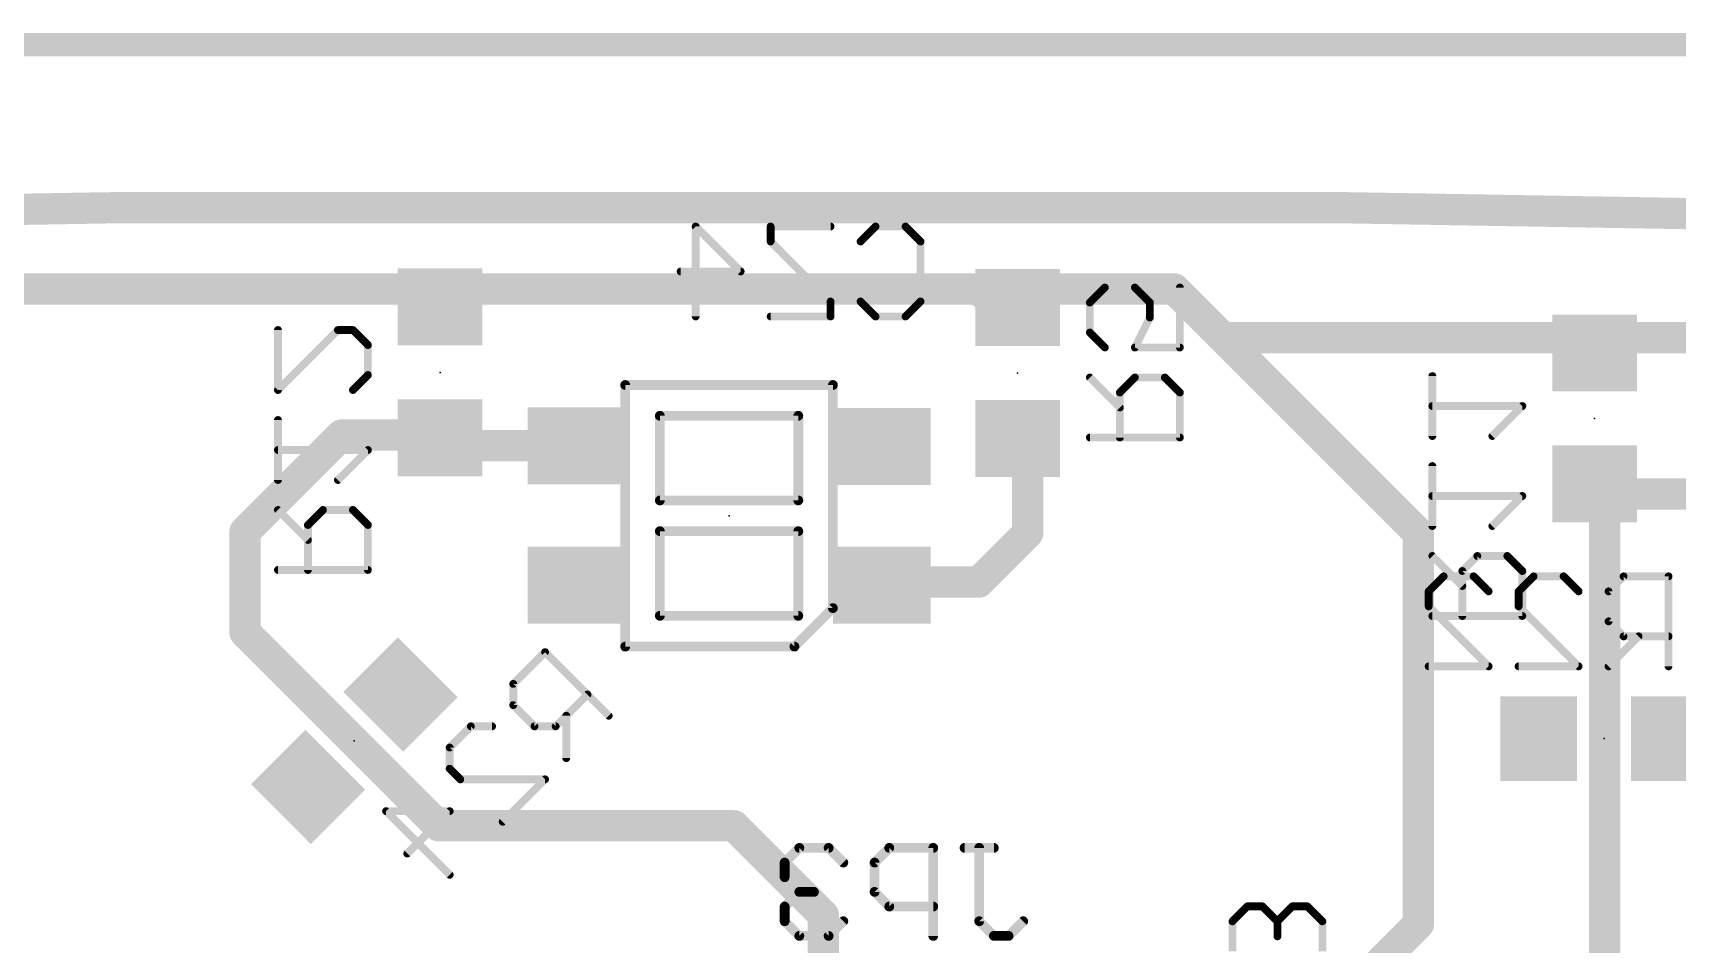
# Model space of a CAD drawing. Extents: x 220 to 372, y -1 to 71.
# Drawn here: x 286.79 to 308.16, y 59.43 to 71.27 of the extents above; entities that cross this region are included whole.
import ezdxf

# ---------------------------------------------------------------- set-up
doc = ezdxf.new("R2010")
doc.units = 0
for name, color, linetype in [('16', 175, 'CONTINUOUS'), ('20', 7, 'CONTINUOUS'), ('22', 253, 'CONTINUOUS'), ('24', 7, 'CONTINUOUS'), ('26', 253, 'CONTINUOUS')]:
    doc.layers.add(name, color=color, linetype=linetype)

# ---------------------------------------------------------------- blocks, each defined once
blk = doc.blocks.new('RECT')
blk.add_solid([(-0.5, -0.5), (0.5, -0.5), (-0.5, 0.5), (0.5, 0.5)])

msp = doc.modelspace()

# ---------------------------------------------------------------- linework, layer by layer
at = {"layer": '16'}
for points, const_width in [([(246.38, 71.12), (345.44, 71.12)], 0.3048), ([(292.1, 67.945), (286.385, 67.945)], 0.4064), ([(292.3164, 67.945), (292.0818, 67.7104)], 0.4064), ([(292.0818, 67.9268), (292.1, 67.945)], 0.4064), ([(292.0818, 67.7104), (292.0818, 67.9268)], 0.4064), ([(299.085, 67.945), (292.3164, 67.945)], 0.4064), ([(299.3281, 67.7019), (299.085, 67.945)], 0.4064), ([(299.8326, 67.945), (299.5895, 67.7019)], 0.4064), ([(301.625, 67.945), (299.8326, 67.945)], 0.4064), ([(302.26, 67.31), (301.625, 67.945)], 0.4064), ([(299.5895, 67.7019), (299.3281, 67.7019)], 0.4064), ([(307.2869, 67.31), (302.26, 67.31)], 0.4064), ([(304.8, 64.77), (302.26, 67.31)], 0.4064), ([(307.2869, 67.31), (307.0892, 67.1122)], 0.4064), ([(307.1422, 67.1122), (307.34, 67.31)], 0.4064), ([(307.34, 67.31), (307.2869, 67.31)], 0.4064), ([(314.8086, 67.31), (307.34, 67.31)], 0.4064), ([(307.0892, 67.1122), (307.1422, 67.1122)], 0.4064), ([(289.5448, 64.7885), (290.8021, 66.0458)], 0.4064), ([(290.8021, 66.0458), (292.0465, 66.0458)], 0.4064), ([(292.0465, 66.0458), (292.0818, 66.0104)], 0.4064), ([(292.1862, 65.9061), (292.0818, 66.0104)], 0.4064), ([(292.2339, 65.9061), (292.1, 66.04)], 0.4064), ([(293.8532, 65.9061), (292.1862, 65.9061)], 0.4064), ([(293.8532, 65.9061), (292.2339, 65.9061)], 0.4064), ([(299.5895, 66.0019), (299.6819, 66.0019)], 0.4064), ([(299.6819, 66.0019), (299.72, 66.04)], 0.4064), ([(299.72, 66.04), (299.72, 64.77)], 0.4064), ([(307.2208, 65.2805), (307.0892, 65.4122)], 0.4064), ([(308.8586, 65.2805), (307.2208, 65.2805)], 0.4064), ([(307.2208, 65.2805), (307.2208, 58.9358)], 0.4064), ([(289.5448, 63.4827), (289.5448, 64.7885)], 0.4064), ([(299.72, 64.77), (299.085, 64.135)], 0.4064), ([(304.8, 59.69), (304.8, 64.77)], 0.4064), ([(297.8622, 64.135), (297.8232, 64.0961)], 0.4064), ([(299.085, 64.135), (297.8622, 64.135)], 0.4064), ([(292.0604, 60.9671), (289.5448, 63.4827)], 0.4064), ([(295.9023, 60.9671), (292.0604, 60.9671)], 0.4064), ([(297.0647, 59.8048), (295.9023, 60.9671)], 0.4064), ([(297.0647, 55.8411), (297.0647, 59.8048)], 0.4064), ([(302.7537, 57.6437), (304.8, 59.69)], 0.4064)]:
    msp.add_lwpolyline(points, dxfattribs=dict(at, const_width=const_width))
at = {"layer": '16', "const_width": 0.2032}
for points in [[(292.1834, 67.9268, 1), (291.9802, 67.9268)], [(292.01, 67.9987, 1), (292.1537, 67.855)], [(292.1718, 67.8732, 1), (292.0282, 68.0168)], [(292.1, 67.8434, 1), (292.1, 68.0466)], [(292.3164, 68.0466, 1), (292.3164, 67.8434)], [(292.3882, 67.8732, 1), (292.2446, 68.0168)], [(299.1568, 68.0168, 1), (299.0132, 67.8732)], [(299.085, 67.8434, 1), (299.085, 68.0466)], [(299.8326, 68.0466, 1), (299.8326, 67.8434)], [(299.9044, 67.8732, 1), (299.7607, 68.0168)], [(301.6968, 68.0168, 1), (301.5532, 67.8732)], [(301.625, 67.8434, 1), (301.625, 68.0466)], [(292.01, 67.7823, 1), (292.1537, 67.6386)], [(291.9802, 67.7104, 1), (292.1834, 67.7104)], [(299.3281, 67.8035, 1), (299.3281, 67.6003)], [(299.2562, 67.6301, 1), (299.3999, 67.7738)], [(299.5177, 67.7738, 1), (299.6613, 67.6301)], [(299.5895, 67.6003, 1), (299.5895, 67.8035)], [(302.26, 67.4116, 1), (302.26, 67.2084)], [(302.3318, 67.3818, 1), (302.1882, 67.2382)], [(302.1882, 67.2382, 1), (302.3318, 67.3818)], [(307.2869, 67.4116, 1), (307.2869, 67.2084)], [(307.3588, 67.2382, 1), (307.2151, 67.3818)], [(307.34, 67.4116, 1), (307.34, 67.2084)], [(307.4118, 67.2382, 1), (307.2682, 67.3818)], [(307.2869, 67.2084, 1), (307.2869, 67.4116)], [(307.34, 67.2084, 1), (307.34, 67.4116)], [(307.0892, 67.2138, 1), (307.0892, 67.0106)], [(307.0173, 67.184, 1), (307.161, 67.0404)], [(307.0704, 67.184, 1), (307.214, 67.0404)], [(307.1422, 67.0106, 1), (307.1422, 67.2138)], [(290.8021, 66.1474, 1), (290.8021, 65.9442)], [(290.8739, 65.9739, 1), (290.7302, 66.1176)], [(292.1183, 66.1176, 1), (291.9746, 65.9739)], [(292.1537, 66.0823, 1), (292.01, 65.9386)], [(292.1718, 66.1118, 1), (292.0282, 65.9682)], [(292.01, 65.9386, 1), (292.1537, 66.0823)], [(292.0465, 65.9442, 1), (292.0465, 66.1474)], [(292.1862, 66.0077, 1), (292.1862, 65.8045)], [(292.1143, 65.8342, 1), (292.258, 65.9779)], [(292.2339, 66.0077, 1), (292.2339, 65.8045)], [(292.1621, 65.8342, 1), (292.3058, 65.9779)], [(293.8532, 65.8045, 1), (293.8532, 66.0077)], [(293.8532, 65.8045, 1), (293.8532, 66.0077)], [(299.5895, 66.1035, 1), (299.5895, 65.9003)], [(299.6101, 66.0738, 1), (299.7538, 65.9301)], [(299.8216, 66.04, 1), (299.6184, 66.04)], [(299.7918, 65.9682, 1), (299.6482, 66.1118)], [(299.6819, 65.9003, 1), (299.6819, 66.1035)], [(307.161, 65.484, 1), (307.0173, 65.3404)], [(307.2208, 65.3821, 1), (307.2208, 65.1789)], [(307.3224, 65.2805, 1), (307.1192, 65.2805)], [(307.149, 65.2087, 1), (307.2927, 65.3524)], [(289.6464, 64.7885, 1), (289.4432, 64.7885)], [(289.473, 64.8603, 1), (289.6167, 64.7166)], [(299.6184, 64.77, 1), (299.8216, 64.77)], [(299.7918, 64.6982, 1), (299.6482, 64.8418)], [(304.9016, 64.77, 1), (304.6984, 64.77)], [(304.7282, 64.6982, 1), (304.8718, 64.8418)], [(297.7514, 64.1679, 1), (297.8951, 64.0242)], [(297.8622, 64.2366, 1), (297.8622, 64.0334)], [(297.934, 64.0632, 1), (297.7903, 64.2068)], [(299.0132, 64.2068, 1), (299.1568, 64.0632)], [(299.085, 64.0334, 1), (299.085, 64.2366)], [(289.6167, 63.5546, 1), (289.473, 63.4109)], [(289.4432, 63.4827, 1), (289.6464, 63.4827)], [(292.0604, 61.0687, 1), (292.0604, 60.8655)], [(291.9886, 60.8953, 1), (292.1322, 61.039)], [(295.9741, 61.039, 1), (295.8305, 60.8953)], [(295.9023, 60.8655, 1), (295.9023, 61.0687)], [(297.1663, 59.8048, 1), (296.9631, 59.8048)], [(296.9928, 59.7329, 1), (297.1365, 59.8766)], [(304.8718, 59.6182, 1), (304.7282, 59.7618)], [(304.6984, 59.69, 1), (304.9016, 59.69)]]:
    msp.add_lwpolyline(points, format="xyb", dxfattribs=at)
at = {"layer": '20'}
for points, const_width in [([(287.84, 69, 0.0256), (248.84, 67)], 0.4064), ([(287.84, 69.1016, 1), (287.84, 68.8984)], 0.2032), ([(287.84, 68.8984, 1), (287.84, 69.1016)], 0.2032), ([(342.84, 67, 0.0256), (303.84, 69)], 0.4064), ([(303.84, 69.1016, 1), (303.84, 68.8984)], 0.2032), ([(303.84, 68.8984, 1), (303.84, 69.1016)], 0.2032)]:
    msp.add_lwpolyline(points, format="xyb", dxfattribs=dict(at, const_width=const_width))
at = {"layer": '20', "const_width": 0.4064}
msp.add_lwpolyline([(287.84, 69), (303.84, 69)], dxfattribs=at)
at = {"layer": '22', "const_width": 0.127}
for points in [[(294.4882, 63.2961), (294.4882, 66.6961)], [(294.4882, 66.6961), (297.1882, 66.6961)], [(297.1882, 66.6961), (297.1882, 63.7961)], [(296.7382, 66.2961), (294.9382, 66.2961)], [(294.9382, 66.2961), (294.9382, 65.1961)], [(296.7382, 65.1961), (296.7382, 66.2961)], [(294.9382, 65.1961), (296.7382, 65.1961)], [(296.7382, 64.7961), (294.9382, 64.7961)], [(294.9382, 64.7961), (294.9382, 63.6961)], [(296.7382, 63.6961), (296.7382, 64.7961)], [(294.9382, 63.6961), (296.7382, 63.6961)], [(297.1882, 63.7961), (296.6882, 63.2961)], [(296.6882, 63.2961), (294.4882, 63.2961)]]:
    msp.add_lwpolyline(points, dxfattribs=at)
at = {"layer": '22', "const_width": 0.0635}
for points in [[(294.4882, 66.7278, 1), (294.4882, 66.6643)], [(294.52, 66.6961, 1), (294.4565, 66.6961)], [(297.22, 66.6961, 1), (297.1565, 66.6961)], [(297.1882, 66.6643, 1), (297.1882, 66.7278)], [(294.9382, 66.3278, 1), (294.9382, 66.2643)], [(294.97, 66.2961, 1), (294.9065, 66.2961)], [(296.77, 66.2961, 1), (296.7065, 66.2961)], [(296.7382, 66.2643, 1), (296.7382, 66.3278)], [(294.9382, 65.2278, 1), (294.9382, 65.1643)], [(294.9065, 65.1961, 1), (294.97, 65.1961)], [(296.7065, 65.1961, 1), (296.77, 65.1961)], [(296.7382, 65.1643, 1), (296.7382, 65.2278)], [(294.9382, 64.8278, 1), (294.9382, 64.7643)], [(294.97, 64.7961, 1), (294.9065, 64.7961)], [(296.77, 64.7961, 1), (296.7065, 64.7961)], [(296.7382, 64.7643, 1), (296.7382, 64.8278)], [(294.9382, 63.7278, 1), (294.9382, 63.6643)], [(294.9065, 63.6961, 1), (294.97, 63.6961)], [(296.7065, 63.6961, 1), (296.77, 63.6961)], [(296.7382, 63.6643, 1), (296.7382, 63.7278)], [(297.1565, 63.7961, 1), (297.22, 63.7961)], [(297.2107, 63.7736, 1), (297.1658, 63.8185)], [(294.4882, 63.3278, 1), (294.4882, 63.2643)], [(294.4565, 63.2961, 1), (294.52, 63.2961)], [(296.6658, 63.3185, 1), (296.7107, 63.2736)], [(296.6882, 63.2643, 1), (296.6882, 63.3278)]]:
    msp.add_lwpolyline(points, format="xyb", dxfattribs=at)
at = {"layer": '24'}
for p in [(292.0818, 66.8604), (299.5895, 66.8519), (307.0892, 66.2622), (295.8382, 64.9961), (290.9663, 62.0723), (307.2129, 62.0998)]:
    msp.add_point(p, dxfattribs=at)
at = {"layer": '26'}
for points, const_width in [([(295.4039, 67.5869), (295.4039, 68.7563)], 0.1016), ([(295.4039, 68.7563), (295.9886, 68.1716)], 0.1016), ([(297.158, 68.7563), (296.3784, 68.7563)], 0.1016), ([(296.3784, 68.7563), (296.3784, 68.5614)], 0.1016), ([(297.5478, 68.5614), (297.7427, 68.7563)], 0.1016), ([(297.7427, 68.7563), (298.1325, 68.7563)], 0.1016), ([(298.1325, 68.7563), (298.3274, 68.5614)], 0.1016), ([(296.3784, 68.5614), (297.158, 67.7818)], 0.1016), ([(298.3274, 68.5614), (298.3274, 67.7818)], 0.1016), ([(295.9886, 68.1716), (295.209, 68.1716)], 0.1016), ([(300.7242, 67.9627), (300.5293, 67.7678)], 0.1016), ([(301.114, 67.9627), (300.7242, 67.9627)], 0.1016), ([(301.3089, 67.7678), (301.114, 67.9627)], 0.1016), ([(301.6987, 67.9627), (301.6987, 67.1831)], 0.1016), ([(297.158, 67.7818), (297.158, 67.5869)], 0.1016), ([(297.7427, 67.5869), (297.5478, 67.7818)], 0.1016), ([(298.3274, 67.7818), (298.1325, 67.5869)], 0.1016), ([(300.5293, 67.7678), (300.5293, 67.378)], 0.1016), ([(301.3089, 67.5729), (301.3089, 67.7678)], 0.1016), ([(297.158, 67.5869), (296.3784, 67.5869)], 0.1016), ([(298.1325, 67.5869), (297.7427, 67.5869)], 0.1016), ([(301.114, 67.1831), (301.3089, 67.5729)], 0.1016), ([(289.9736, 67.4104), (289.9736, 66.6308)], 0.1016), ([(289.9736, 66.6308), (290.7532, 67.4104)], 0.1016), ([(290.7532, 67.4104), (290.9481, 67.4104)], 0.1016), ([(290.9481, 67.4104), (291.143, 67.2155)], 0.1016), ([(300.5293, 67.378), (300.7242, 67.1831)], 0.1016), ([(291.143, 67.2155), (291.143, 66.8257)], 0.1016), ([(301.6987, 67.1831), (301.114, 67.1831)], 0.1016), ([(291.143, 66.8257), (290.9481, 66.6308)], 0.1016), ([(300.9191, 66.4035), (300.5293, 66.7933)], 0.1016), ([(301.114, 66.7933), (300.9191, 66.5984)], 0.1016), ([(301.5038, 66.7933), (301.114, 66.7933)], 0.1016), ([(301.6987, 66.5984), (301.5038, 66.7933)], 0.1016), ([(304.981, 66.0326), (304.981, 66.8122)], 0.1016), ([(300.9191, 66.5984), (300.9191, 66.0137)], 0.1016), ([(301.6987, 66.0137), (301.6987, 66.5984)], 0.1016), ([(289.9736, 65.4614), (289.9736, 66.241)], 0.1016), ([(306.1504, 66.4224), (304.981, 66.4224)], 0.1016), ([(305.7606, 66.0326), (306.1504, 66.4224)], 0.1016), ([(300.5293, 66.0137), (301.6987, 66.0137)], 0.1016), ([(291.143, 65.8512), (289.9736, 65.8512)], 0.1016), ([(290.7532, 65.4614), (291.143, 65.8512)], 0.1016), ([(304.981, 64.8632), (304.981, 65.6428)], 0.1016), ([(306.1504, 65.253), (304.981, 65.253)], 0.1016), ([(305.7606, 64.8632), (306.1504, 65.253)], 0.1016), ([(290.3634, 64.6818), (289.9736, 65.0716)], 0.1016), ([(290.5583, 65.0716), (290.3634, 64.8767)], 0.1016), ([(290.9481, 65.0716), (290.5583, 65.0716)], 0.1016), ([(291.143, 64.8767), (290.9481, 65.0716)], 0.1016), ([(290.3634, 64.8767), (290.3634, 64.292)], 0.1016), ([(291.143, 64.292), (291.143, 64.8767)], 0.1016), ([(289.9736, 64.292), (291.143, 64.292)], 0.1016), ([(305.3707, 64.0836), (304.981, 64.4734)], 0.1016), ([(305.5657, 64.4734), (305.3707, 64.2785)], 0.1016), ([(305.9555, 64.4734), (305.5657, 64.4734)], 0.1016), ([(306.1504, 64.2785), (305.9555, 64.4734)], 0.1016), ([(304.9328, 64.0141), (305.1277, 64.209)], 0.1016), ([(305.1277, 64.209), (305.5175, 64.209)], 0.1016), ([(305.3707, 64.2785), (305.3707, 63.6938)], 0.1016), ([(305.5175, 64.209), (305.7124, 64.0141)], 0.1016), ([(306.1022, 64.0141), (306.2971, 64.209)], 0.1016), ([(306.1504, 63.6938), (306.1504, 64.2785)], 0.1016), ([(306.2971, 64.209), (306.6869, 64.209)], 0.1016), ([(306.6869, 64.209), (306.8818, 64.0141)], 0.1016), ([(307.4665, 64.209), (307.2715, 64.0141)], 0.1016), ([(308.0511, 64.209), (307.4665, 64.209)], 0.1016), ([(308.0511, 63.0396), (308.0511, 64.209)], 0.1016), ([(304.9328, 63.8192), (304.9328, 64.0141)], 0.1016), ([(306.1022, 63.8192), (306.1022, 64.0141)], 0.1016), ([(307.2715, 64.0141), (307.2715, 63.6243)], 0.1016), ([(305.7124, 63.0396), (304.9328, 63.8192)], 0.1016), ([(304.981, 63.6938), (306.1504, 63.6938)], 0.1016), ([(306.8818, 63.0396), (306.1022, 63.8192)], 0.1016), ([(307.2715, 63.6243), (307.4665, 63.4294)], 0.1016), ([(293.4463, 63.2246), (293.0328, 62.8112)], 0.1016), ([(294.2732, 62.3977), (293.4463, 63.2246)], 0.1016), ([(307.6614, 63.4294), (307.2715, 63.0396)], 0.1016), ([(307.4665, 63.4294), (308.0511, 63.4294)], 0.1016), ([(304.9328, 63.0396), (305.7124, 63.0396)], 0.1016), ([(306.1022, 63.0396), (306.8818, 63.0396)], 0.1016), ([(293.0328, 62.8112), (293.0328, 62.5355)], 0.1016), ([(293.5841, 62.2599), (293.9975, 62.6733)], 0.1016), ([(293.0328, 62.5355), (293.3085, 62.2599)], 0.1016), ([(293.7219, 62.3977), (293.7219, 61.8465)], 0.1016), ([(292.2059, 61.9843), (292.4816, 62.2599)], 0.1016), ([(292.4816, 62.2599), (292.7572, 62.2599)], 0.1016), ([(293.3085, 62.2599), (293.5841, 62.2599)], 0.1016), ([(292.2059, 61.7086), (292.2059, 61.9843)], 0.1016), ([(292.3438, 61.5708), (292.2059, 61.7086)], 0.1016), ([(293.4463, 61.5708), (292.3438, 61.5708)], 0.1016), ([(292.895, 61.0196), (293.4463, 61.5708)], 0.1016), ([(292.206, 60.3305), (291.3791, 61.1574)], 0.1016), ([(291.3791, 61.1574), (292.206, 61.1574)], 0.1016), ([(292.206, 61.1574), (291.6547, 60.6061)], 0.1016), ([(296.7515, 60.68), (296.5608, 60.4894)], 0.127), ([(297.1328, 60.68), (296.7515, 60.68)], 0.127), ([(297.3235, 60.4894), (297.1328, 60.68)], 0.127), ([(297.9209, 60.68), (297.7302, 60.4894)], 0.127), ([(298.4929, 60.68), (297.9209, 60.68)], 0.127), ([(298.4929, 59.536), (298.4929, 60.68)], 0.127), ([(299.2809, 60.68), (298.8996, 60.68)], 0.127), ([(299.0903, 59.7267), (299.0903, 60.68)], 0.127), ([(296.5608, 60.4894), (296.5608, 60.2987)], 0.127), ([(297.7302, 60.4894), (297.7302, 60.108)], 0.127), ([(296.5608, 60.2987), (296.7515, 60.108)], 0.127), ([(296.7515, 60.108), (296.5608, 59.9174)], 0.127), ([(296.7515, 60.108), (296.9421, 60.108)], 0.127), ([(297.7302, 60.108), (297.9209, 59.9174)], 0.127), ([(296.5608, 59.9174), (296.5608, 59.7267)], 0.127), ([(297.9209, 59.9174), (298.4929, 59.9174)], 0.127), ([(302.5771, 59.9202), (302.3822, 59.7253)], 0.1016), ([(302.772, 59.9202), (302.5771, 59.9202)], 0.1016), ([(302.9669, 59.7253), (302.772, 59.9202)], 0.1016), ([(303.1618, 59.9202), (302.9669, 59.7253)], 0.1016), ([(303.3567, 59.9202), (303.1618, 59.9202)], 0.1016), ([(303.5516, 59.7253), (303.3567, 59.9202)], 0.1016), ([(296.5608, 59.7267), (296.7515, 59.536)], 0.127), ([(297.1328, 59.536), (297.3235, 59.7267)], 0.127), ([(299.2809, 59.536), (299.0903, 59.7267)], 0.127), ([(299.6623, 59.7267), (299.4716, 59.536)], 0.127), ([(302.3822, 59.7253), (302.3822, 59.3355)], 0.1016), ([(302.9669, 59.7253), (302.9669, 59.5304)], 0.1016), ([(303.5516, 59.3355), (303.5516, 59.7253)], 0.1016), ([(296.7515, 59.536), (297.1328, 59.536)], 0.127), ([(299.4716, 59.536), (299.2809, 59.536)], 0.127)]:
    msp.add_lwpolyline(points, dxfattribs=dict(at, const_width=const_width))
for points, const_width in [([(295.4293, 68.7563, 1), (295.3785, 68.7563)], 0.0508), ([(295.4219, 68.7742, 1), (295.386, 68.7383)], 0.0508), ([(296.3784, 68.7817, 1), (296.3784, 68.7309)], 0.0508), ([(296.4038, 68.7563, 1), (296.353, 68.7563)], 0.0508), ([(297.158, 68.7309, 1), (297.158, 68.7817)], 0.0508), ([(297.7427, 68.7817, 1), (297.7427, 68.7309)], 0.0508), ([(297.7607, 68.7383, 1), (297.7248, 68.7742)], 0.0508), ([(298.1505, 68.7742, 1), (298.1146, 68.7383)], 0.0508), ([(298.1325, 68.7309, 1), (298.1325, 68.7817)], 0.0508), ([(296.353, 68.5614, 1), (296.4038, 68.5614)], 0.0508), ([(296.3964, 68.5793, 1), (296.3605, 68.5434)], 0.0508), ([(297.5299, 68.5793, 1), (297.5658, 68.5434)], 0.0508), ([(298.3528, 68.5614, 1), (298.302, 68.5614)], 0.0508), ([(298.3095, 68.5434, 1), (298.3454, 68.5793)], 0.0508), ([(295.209, 68.197, 1), (295.209, 68.1462)], 0.0508), ([(295.9707, 68.1536, 1), (296.0066, 68.1895)], 0.0508), ([(295.9886, 68.1462, 1), (295.9886, 68.197)], 0.0508), ([(300.7242, 67.9881, 1), (300.7242, 67.9373)], 0.0508), ([(300.7422, 67.9448, 1), (300.7062, 67.9807)], 0.0508), ([(301.132, 67.9807, 1), (301.096, 67.9448)], 0.0508), ([(301.114, 67.9373, 1), (301.114, 67.9881)], 0.0508), ([(301.7241, 67.9627, 1), (301.6733, 67.9627)], 0.0508), ([(297.1834, 67.7818, 1), (297.1326, 67.7818)], 0.0508), ([(297.1401, 67.7638, 1), (297.176, 67.7997)], 0.0508), ([(297.5658, 67.7997, 1), (297.5299, 67.7638)], 0.0508), ([(298.302, 67.7818, 1), (298.3528, 67.7818)], 0.0508), ([(298.3454, 67.7638, 1), (298.3095, 67.7997)], 0.0508), ([(300.5547, 67.7678, 1), (300.5039, 67.7678)], 0.0508), ([(300.5113, 67.7858, 1), (300.5473, 67.7499)], 0.0508), ([(301.3343, 67.7678, 1), (301.2835, 67.7678)], 0.0508), ([(301.2909, 67.7499, 1), (301.3269, 67.7858)], 0.0508), ([(295.3785, 67.5869, 1), (295.4293, 67.5869)], 0.0508), ([(296.3784, 67.6123, 1), (296.3784, 67.5615)], 0.0508), ([(297.1326, 67.5869, 1), (297.1834, 67.5869)], 0.0508), ([(297.158, 67.5615, 1), (297.158, 67.6123)], 0.0508), ([(297.7427, 67.6123, 1), (297.7427, 67.5615)], 0.0508), ([(297.7248, 67.5689, 1), (297.7607, 67.6048)], 0.0508), ([(298.1146, 67.6048, 1), (298.1505, 67.5689)], 0.0508), ([(298.1325, 67.5615, 1), (298.1325, 67.6123)], 0.0508), ([(301.2835, 67.5729, 1), (301.3343, 67.5729)], 0.0508), ([(301.3316, 67.5616, 1), (301.2862, 67.5843)], 0.0508), ([(289.999, 67.4104, 1), (289.9482, 67.4104)], 0.0508), ([(290.7532, 67.4358, 1), (290.7532, 67.385)], 0.0508), ([(290.7712, 67.3924, 1), (290.7353, 67.4284)], 0.0508), ([(290.9661, 67.4284, 1), (290.9302, 67.3924)], 0.0508), ([(290.9481, 67.385, 1), (290.9481, 67.4358)], 0.0508), ([(300.5473, 67.396, 1), (300.5113, 67.3601)], 0.0508), ([(300.5039, 67.378, 1), (300.5547, 67.378)], 0.0508), ([(291.1684, 67.2155, 1), (291.1176, 67.2155)], 0.0508), ([(291.1251, 67.1975, 1), (291.161, 67.2335)], 0.0508), ([(300.7062, 67.1652, 1), (300.7422, 67.2011)], 0.0508), ([(301.114, 67.2085, 1), (301.114, 67.1577)], 0.0508), ([(301.0913, 67.1945, 1), (301.1367, 67.1718)], 0.0508), ([(301.6733, 67.1831, 1), (301.7241, 67.1831)], 0.0508), ([(301.6987, 67.1577, 1), (301.6987, 67.2085)], 0.0508), ([(291.1176, 66.8257, 1), (291.1684, 66.8257)], 0.0508), ([(291.161, 66.8077, 1), (291.1251, 66.8437)], 0.0508), ([(300.5473, 66.8113, 1), (300.5113, 66.7754)], 0.0508), ([(301.114, 66.8187, 1), (301.114, 66.7679)], 0.0508), ([(301.132, 66.7754, 1), (301.096, 66.8113)], 0.0508), ([(301.5218, 66.8113, 1), (301.4858, 66.7754)], 0.0508), ([(301.5038, 66.7679, 1), (301.5038, 66.8187)], 0.0508), ([(305.0064, 66.8122, 1), (304.9556, 66.8122)], 0.0508), ([(289.9482, 66.6308, 1), (289.999, 66.6308)], 0.0508), ([(289.9557, 66.6488, 1), (289.9916, 66.6129)], 0.0508), ([(290.9302, 66.6488, 1), (290.9661, 66.6129)], 0.0508), ([(300.9445, 66.5984, 1), (300.8937, 66.5984)], 0.0508), ([(300.9011, 66.6164, 1), (300.9371, 66.5805)], 0.0508), ([(301.7241, 66.5984, 1), (301.6733, 66.5984)], 0.0508), ([(301.6807, 66.5805, 1), (301.7167, 66.6164)], 0.0508), ([(289.999, 66.241, 1), (289.9482, 66.241)], 0.0508), ([(300.9011, 66.3856, 1), (300.9371, 66.4215)], 0.0508), ([(304.981, 66.4478, 1), (304.981, 66.397)], 0.0508), ([(306.1683, 66.4044, 1), (306.1324, 66.4404)], 0.0508), ([(306.1504, 66.397, 1), (306.1504, 66.4478)], 0.0508), ([(300.5293, 66.0391, 1), (300.5293, 65.9883)], 0.0508), ([(301.6987, 65.9883, 1), (301.6987, 66.0391)], 0.0508), ([(304.9556, 66.0326, 1), (305.0064, 66.0326)], 0.0508), ([(305.7426, 66.0506, 1), (305.7785, 66.0146)], 0.0508), ([(289.9736, 65.8766, 1), (289.9736, 65.8258)], 0.0508), ([(291.161, 65.8333, 1), (291.1251, 65.8692)], 0.0508), ([(291.143, 65.8258, 1), (291.143, 65.8766)], 0.0508), ([(300.8937, 66.0137, 1), (300.9445, 66.0137)], 0.0508), ([(301.6733, 66.0137, 1), (301.7241, 66.0137)], 0.0508), ([(305.0064, 65.6428, 1), (304.9556, 65.6428)], 0.0508), ([(289.9482, 65.4614, 1), (289.999, 65.4614)], 0.0508), ([(290.7353, 65.4794, 1), (290.7712, 65.4435)], 0.0508), ([(304.981, 65.2784, 1), (304.981, 65.2276)], 0.0508), ([(306.1683, 65.235, 1), (306.1324, 65.271)], 0.0508), ([(306.1504, 65.2276, 1), (306.1504, 65.2784)], 0.0508), ([(289.9916, 65.0896, 1), (289.9557, 65.0537)], 0.0508), ([(290.5583, 65.097, 1), (290.5583, 65.0462)], 0.0508), ([(290.5763, 65.0537, 1), (290.5404, 65.0896)], 0.0508), ([(290.9661, 65.0896, 1), (290.9302, 65.0537)], 0.0508), ([(290.9481, 65.0462, 1), (290.9481, 65.097)], 0.0508), ([(290.3888, 64.8767, 1), (290.338, 64.8767)], 0.0508), ([(290.3455, 64.8947, 1), (290.3814, 64.8588)], 0.0508), ([(291.1684, 64.8767, 1), (291.1176, 64.8767)], 0.0508), ([(291.1251, 64.8588, 1), (291.161, 64.8947)], 0.0508), ([(304.9556, 64.8632, 1), (305.0064, 64.8632)], 0.0508), ([(305.7426, 64.8812, 1), (305.7785, 64.8452)], 0.0508), ([(290.3455, 64.6639, 1), (290.3814, 64.6998)], 0.0508), ([(289.9736, 64.3174, 1), (289.9736, 64.2666)], 0.0508), ([(291.143, 64.2666, 1), (291.143, 64.3174)], 0.0508), ([(304.9989, 64.4914, 1), (304.963, 64.4554)], 0.0508), ([(305.5657, 64.4988, 1), (305.5657, 64.448)], 0.0508), ([(305.5836, 64.4554, 1), (305.5477, 64.4914)], 0.0508), ([(305.9734, 64.4914, 1), (305.9375, 64.4554)], 0.0508), ([(305.9555, 64.448, 1), (305.9555, 64.4988)], 0.0508), ([(290.338, 64.292, 1), (290.3888, 64.292)], 0.0508), ([(291.1176, 64.292, 1), (291.1684, 64.292)], 0.0508), ([(305.1277, 64.2344, 1), (305.1277, 64.1836)], 0.0508), ([(305.1456, 64.191, 1), (305.1097, 64.2269)], 0.0508), ([(305.3961, 64.2785, 1), (305.3453, 64.2785)], 0.0508), ([(305.3528, 64.2965, 1), (305.3887, 64.2605)], 0.0508), ([(305.3528, 64.0656, 1), (305.3887, 64.1016)], 0.0508), ([(305.5354, 64.2269, 1), (305.4995, 64.191)], 0.0508), ([(305.5175, 64.1836, 1), (305.5175, 64.2344)], 0.0508), ([(306.1757, 64.2785, 1), (306.125, 64.2785)], 0.0508), ([(306.1324, 64.2605, 1), (306.1683, 64.2965)], 0.0508), ([(306.2971, 64.2344, 1), (306.2971, 64.1836)], 0.0508), ([(306.315, 64.191, 1), (306.2791, 64.2269)], 0.0508), ([(306.7048, 64.2269, 1), (306.6689, 64.191)], 0.0508), ([(306.6869, 64.1836, 1), (306.6869, 64.2344)], 0.0508), ([(307.4665, 64.2344, 1), (307.4665, 64.1836)], 0.0508), ([(307.4844, 64.191, 1), (307.4485, 64.2269)], 0.0508), ([(308.0765, 64.209, 1), (308.0257, 64.209)], 0.0508), ([(308.0511, 64.1836, 1), (308.0511, 64.2344)], 0.0508), ([(304.9582, 64.0141, 1), (304.9074, 64.0141)], 0.0508), ([(304.9148, 64.032, 1), (304.9507, 63.9961)], 0.0508), ([(305.6944, 63.9961, 1), (305.7303, 64.032)], 0.0508), ([(306.1276, 64.0141, 1), (306.0768, 64.0141)], 0.0508), ([(306.0842, 64.032, 1), (306.1201, 63.9961)], 0.0508), ([(306.8638, 63.9961, 1), (306.8997, 64.032)], 0.0508), ([(307.2969, 64.0141, 1), (307.2462, 64.0141)], 0.0508), ([(307.2536, 64.032, 1), (307.2895, 63.9961)], 0.0508), ([(304.9507, 63.8371, 1), (304.9148, 63.8012)], 0.0508), ([(304.9074, 63.8192, 1), (304.9582, 63.8192)], 0.0508), ([(304.981, 63.7192, 1), (304.981, 63.6684)], 0.0508), ([(305.3453, 63.6938, 1), (305.3961, 63.6938)], 0.0508), ([(306.1201, 63.8371, 1), (306.0842, 63.8012)], 0.0508), ([(306.0768, 63.8192, 1), (306.1276, 63.8192)], 0.0508), ([(306.125, 63.6938, 1), (306.1757, 63.6938)], 0.0508), ([(306.1504, 63.6684, 1), (306.1504, 63.7192)], 0.0508), ([(307.2895, 63.6422, 1), (307.2536, 63.6063)], 0.0508), ([(307.2462, 63.6243, 1), (307.2969, 63.6243)], 0.0508), ([(293.4642, 63.2426, 1), (293.4283, 63.2066)], 0.0508), ([(293.4642, 63.2066, 1), (293.4283, 63.2426)], 0.0508), ([(307.4665, 63.4548, 1), (307.4665, 63.404)], 0.0508), ([(307.4485, 63.4114, 1), (307.4844, 63.4473)], 0.0508), ([(307.6793, 63.4114, 1), (307.6434, 63.4473)], 0.0508), ([(308.0511, 63.404, 1), (308.0511, 63.4548)], 0.0508), ([(304.9328, 63.065, 1), (304.9328, 63.0142)], 0.0508), ([(305.6944, 63.0216, 1), (305.7303, 63.0575)], 0.0508), ([(305.7124, 63.0142, 1), (305.7124, 63.065)], 0.0508), ([(306.1022, 63.065, 1), (306.1022, 63.0142)], 0.0508), ([(306.8638, 63.0216, 1), (306.8997, 63.0575)], 0.0508), ([(306.8818, 63.0142, 1), (306.8818, 63.065)], 0.0508), ([(307.2536, 63.0575, 1), (307.2895, 63.0216)], 0.0508), ([(308.0257, 63.0396, 1), (308.0765, 63.0396)], 0.0508), ([(293.0582, 62.8112, 1), (293.0074, 62.8112)], 0.0508), ([(293.0149, 62.8291, 1), (293.0508, 62.7932)], 0.0508), ([(294.0155, 62.6554, 1), (293.9796, 62.6913)], 0.0508), ([(293.0074, 62.5355, 1), (293.0582, 62.5355)], 0.0508), ([(293.0508, 62.5535, 1), (293.0149, 62.5176)], 0.0508), ([(293.7473, 62.3977, 1), (293.6965, 62.3977)], 0.0508), ([(294.2552, 62.3798, 1), (294.2911, 62.4157)], 0.0508), ([(292.4816, 62.2853, 1), (292.4816, 62.2345)], 0.0508), ([(292.4995, 62.2419, 1), (292.4636, 62.2779)], 0.0508), ([(292.7572, 62.2345, 1), (292.7572, 62.2853)], 0.0508), ([(293.3085, 62.2853, 1), (293.3085, 62.2345)], 0.0508), ([(293.2905, 62.2419, 1), (293.3264, 62.2779)], 0.0508), ([(293.5661, 62.2779, 1), (293.6021, 62.2419)], 0.0508), ([(293.5841, 62.2345, 1), (293.5841, 62.2853)], 0.0508), ([(292.2313, 61.9843, 1), (292.1805, 61.9843)], 0.0508), ([(292.188, 62.0022, 1), (292.2239, 61.9663)], 0.0508), ([(293.6965, 61.8465, 1), (293.7473, 61.8465)], 0.0508), ([(292.1805, 61.7086, 1), (292.2313, 61.7086)], 0.0508), ([(292.2239, 61.7266, 1), (292.188, 61.6907)], 0.0508), ([(292.3438, 61.5962, 1), (292.3438, 61.5454)], 0.0508), ([(292.3258, 61.5529, 1), (292.3617, 61.5888)], 0.0508), ([(293.4642, 61.5529, 1), (293.4283, 61.5888)], 0.0508), ([(293.4463, 61.5454, 1), (293.4463, 61.5962)], 0.0508), ([(291.3791, 61.1828, 1), (291.3791, 61.132)], 0.0508), ([(291.397, 61.1753, 1), (291.3611, 61.1394)], 0.0508), ([(292.2239, 61.1394, 1), (292.188, 61.1753)], 0.0508), ([(292.2059, 61.132, 1), (292.206, 61.1828)], 0.0508), ([(292.8771, 61.0375, 1), (292.913, 61.0016)], 0.0508), ([(296.7515, 60.7118, 1), (296.7515, 60.6483)], 0.0635), ([(296.7739, 60.6576, 1), (296.729, 60.7025)], 0.0635), ([(297.1552, 60.7025, 1), (297.1103, 60.6576)], 0.0635), ([(297.1328, 60.6483, 1), (297.1328, 60.7118)], 0.0635), ([(297.9209, 60.7118, 1), (297.9209, 60.6483)], 0.0635), ([(297.9433, 60.6576, 1), (297.8984, 60.7025)], 0.0635), ([(298.5246, 60.68, 1), (298.4611, 60.68)], 0.0635), ([(298.4929, 60.6483, 1), (298.4929, 60.7118)], 0.0635), ([(298.8996, 60.7118, 1), (298.8996, 60.6483)], 0.0635), ([(299.122, 60.68, 1), (299.0585, 60.68)], 0.0635), ([(299.2809, 60.6483, 1), (299.2809, 60.7118)], 0.0635), ([(291.6367, 60.6241, 1), (291.6727, 60.5882)], 0.0508), ([(296.5926, 60.4894, 1), (296.5291, 60.4894)], 0.0635), ([(296.5384, 60.5118, 1), (296.5833, 60.4669)], 0.0635), ([(297.301, 60.4669, 1), (297.3459, 60.5118)], 0.0635), ([(297.762, 60.4894, 1), (297.6985, 60.4894)], 0.0635), ([(297.7078, 60.5118, 1), (297.7527, 60.4669)], 0.0635), ([(292.188, 60.3125, 1), (292.2239, 60.3485)], 0.0508), ([(296.5833, 60.3211, 1), (296.5384, 60.2762)], 0.0635), ([(296.5291, 60.2987, 1), (296.5926, 60.2987)], 0.0635), ([(296.7515, 60.1398, 1), (296.7515, 60.0763)], 0.0635), ([(296.7739, 60.0856, 1), (296.729, 60.1305)], 0.0635), ([(296.729, 60.0856, 1), (296.7739, 60.1305)], 0.0635), ([(296.9421, 60.0763, 1), (296.9421, 60.1398)], 0.0635), ([(297.7527, 60.1305, 1), (297.7078, 60.0856)], 0.0635), ([(297.6985, 60.108, 1), (297.762, 60.108)], 0.0635), ([(296.5926, 59.9174, 1), (296.5291, 59.9174)], 0.0635), ([(296.5384, 59.9398, 1), (296.5833, 59.8949)], 0.0635), ([(297.9209, 59.9491, 1), (297.9209, 59.8856)], 0.0635), ([(297.8984, 59.8949, 1), (297.9433, 59.9398)], 0.0635), ([(298.4929, 59.8856, 1), (298.4929, 59.9491)], 0.0635), ([(302.5771, 59.9456, 1), (302.5771, 59.8948)], 0.0508), ([(302.595, 59.9022, 1), (302.5591, 59.9381)], 0.0508), ([(302.7899, 59.9381, 1), (302.754, 59.9022)], 0.0508), ([(302.772, 59.8948, 1), (302.772, 59.9456)], 0.0508), ([(303.1618, 59.9456, 1), (303.1618, 59.8948)], 0.0508), ([(303.1797, 59.9022, 1), (303.1438, 59.9381)], 0.0508), ([(303.3746, 59.9381, 1), (303.3387, 59.9022)], 0.0508), ([(303.3567, 59.8948, 1), (303.3567, 59.9456)], 0.0508), ([(296.5833, 59.7492, 1), (296.5384, 59.7043)], 0.0635), ([(296.5291, 59.7267, 1), (296.5926, 59.7267)], 0.0635), ([(297.3459, 59.7043, 1), (297.301, 59.7492)], 0.0635), ([(299.0585, 59.7267, 1), (299.122, 59.7267)], 0.0635), ([(299.1127, 59.7492, 1), (299.0678, 59.7043)], 0.0635), ([(299.6847, 59.7043, 1), (299.6398, 59.7492)], 0.0635), ([(302.4076, 59.7253, 1), (302.3568, 59.7253)], 0.0508), ([(302.3642, 59.7432, 1), (302.4001, 59.7073)], 0.0508), ([(302.9923, 59.7253, 1), (302.9415, 59.7253)], 0.0508), ([(302.9489, 59.7432, 1), (302.9848, 59.7073)], 0.0508), ([(302.9489, 59.7073, 1), (302.9848, 59.7432)], 0.0508), ([(303.577, 59.7253, 1), (303.5262, 59.7253)], 0.0508), ([(303.5336, 59.7073, 1), (303.5695, 59.7432)], 0.0508), ([(296.7515, 59.5678, 1), (296.7515, 59.5043)], 0.0635), ([(296.729, 59.5136, 1), (296.7739, 59.5585)], 0.0635), ([(297.1103, 59.5585, 1), (297.1552, 59.5136)], 0.0635), ([(297.1328, 59.5043, 1), (297.1328, 59.5678)], 0.0635), ([(298.4611, 59.536, 1), (298.5246, 59.536)], 0.0635), ([(299.2809, 59.5678, 1), (299.2809, 59.5043)], 0.0635), ([(299.2585, 59.5136, 1), (299.3034, 59.5585)], 0.0635), ([(299.4491, 59.5585, 1), (299.494, 59.5136)], 0.0635), ([(299.4716, 59.5043, 1), (299.4716, 59.5678)], 0.0635), ([(302.9415, 59.5304, 1), (302.9923, 59.5304)], 0.0508)]:
    msp.add_lwpolyline(points, format="xyb", dxfattribs=dict(at, const_width=const_width))

# ---------------------------------------------------------------- block references
at = {"layer": '16', "yscale": 1.1}
for p, rotation in [((292.0818, 67.7104), 270), ((299.5895, 67.7019), 90), ((307.0892, 67.1122), 270), ((292.0818, 66.0104), 270), ((299.5895, 66.0019), 90), ((307.0892, 65.4122), 270), ((291.5674, 62.6734), 45), ((306.3629, 62.0998), 180), ((308.0629, 62.0998), 180), ((290.3653, 61.4713), 45)]:
    msp.add_blockref('RECT', p, dxfattribs=dict(at, rotation=rotation))
at = {"layer": '16', "xscale": 1.27, "rotation": 180}
for p in [(293.8532, 65.9061), (297.8232, 65.8961), (293.8532, 64.0961), (297.8232, 64.0961)]:
    msp.add_blockref('RECT', p, dxfattribs=at)

doc.saveas('drawing.dxf')
